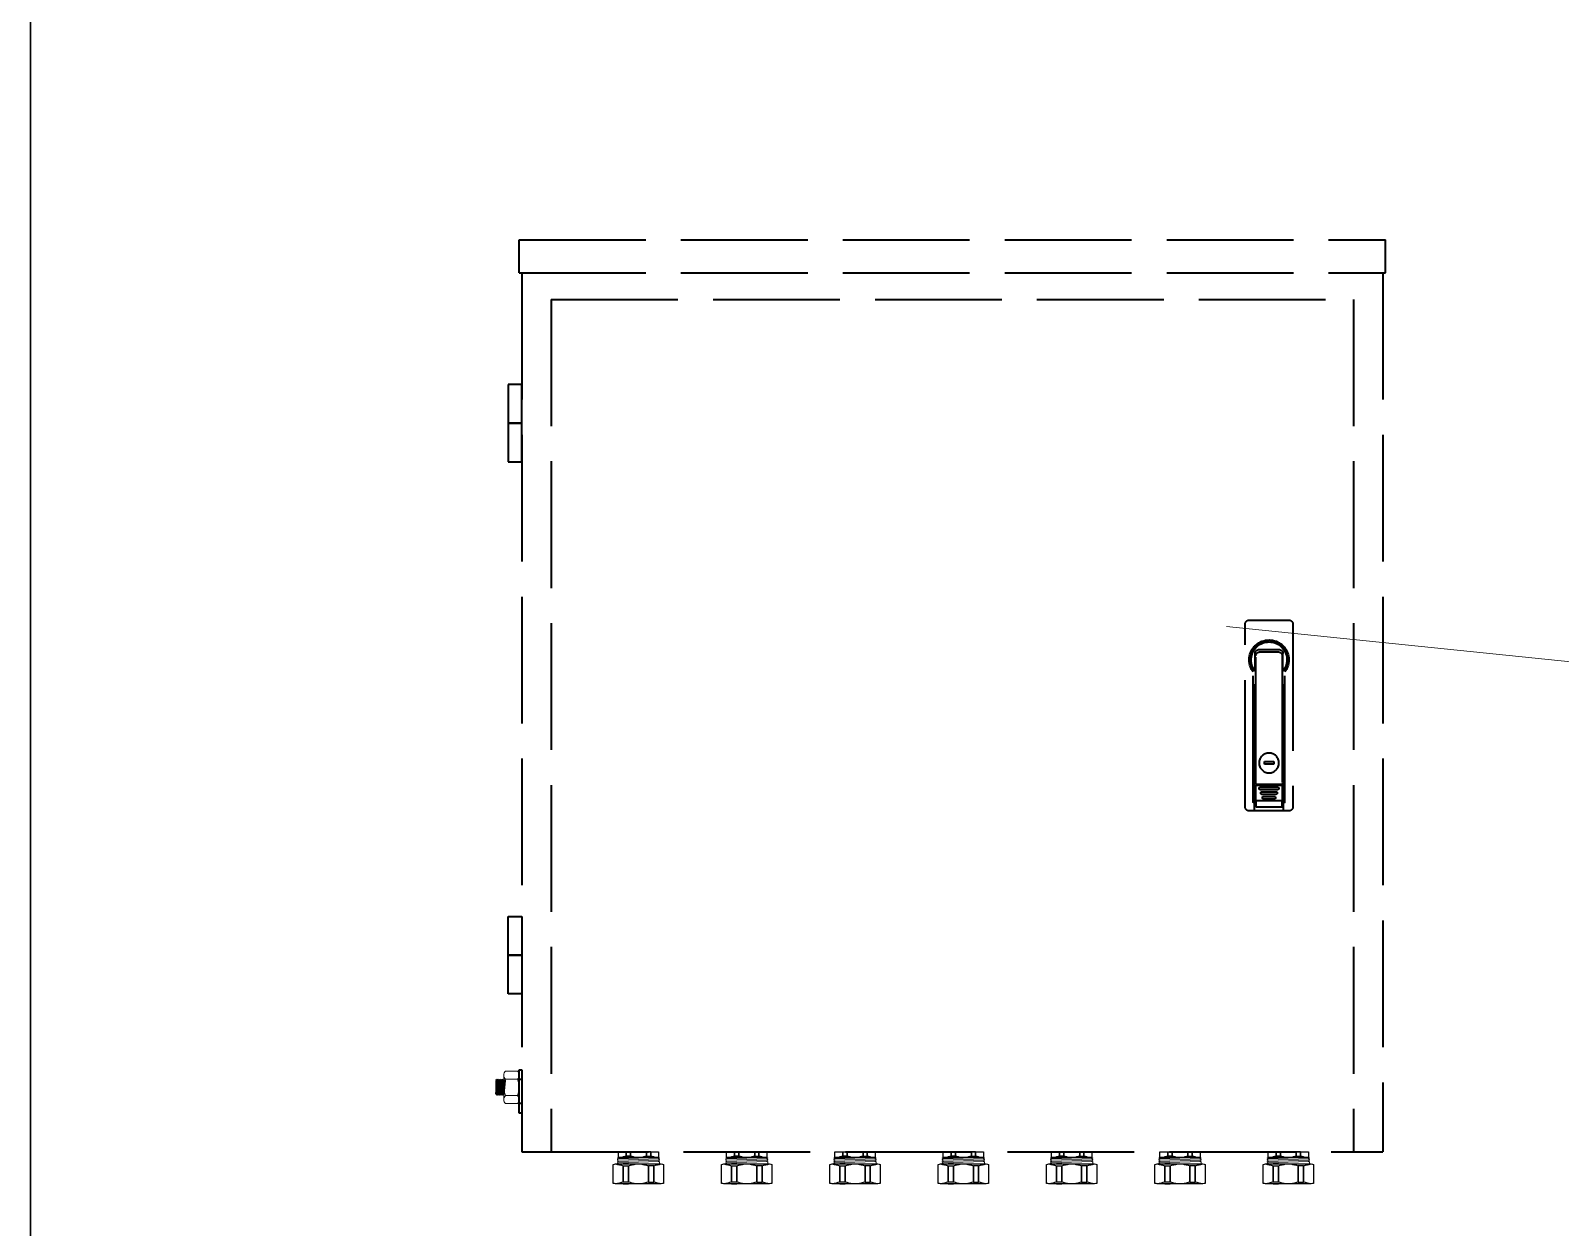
# Model space of a CAD drawing. Header units: millimetres. Extents: x 45841 to 102963, y -329287 to -163666.
# Drawn here: x 73174 to 73880, y -166508 to -165955 of the extents above; entities that cross this region are included whole.
import ezdxf

# ---------------------------------------------------------------- set-up
doc = ezdxf.new("R2010")
doc.units = ezdxf.units.MM
doc.header["$LTSCALE"] = 13
for name, pattern in [('2 虚线', [5.75, 4.5, -1.25]), ('CENTER', [50.8, 31.75, -6.35, 6.35, -6.35]), ('DASHED', [0.75, 0.5, -0.25])]:
    doc.linetypes.add(name, pattern=pattern)
doc.layers.get('0').update_dxf_attribs({"color": 1, "linetype": 'CENTER'})
doc.layers.add('4虚线层', color=6, linetype='DASHED')
doc.layers.add('标注、文本', color=3, linetype='Continuous', lineweight=25)
doc.layers.add('铁心', color=3, linetype='Continuous', lineweight=0)

# ---------------------------------------------------------------- blocks, each defined once
blk = doc.blocks.new('365250')
at = {"color": 4, "linetype": 'ByBlock', "lineweight": 40}
for p, q in [((84832.49, -165680.48), (84432.49, -165680.48)), ((84432.49, -165695.77), (84432.49, -165680.48)), ((84832.49, -165695.77), (84832.49, -165680.48)), ((84832.49, -165695.77), (84432.49, -165695.77)), ((84433.71, -165695.77), (84433.71, -166101.51)), ((84831.27, -165695.77), (84831.27, -166101.51)), ((84817.64, -165708), (84447.34, -165708)), ((84447.34, -165708), (84447.34, -166101.51)), ((84817.64, -165708), (84817.64, -166101.51)), ((84831.27, -165747.29), (84837.48, -165747.29)), ((84831.27, -165765.14), (84831.27, -165747.29)), ((84837.48, -165747.29), (84837.48, -165765.14)), ((84831.27, -165765.14), (84837.48, -165765.14)), ((84831.27, -165782.98), (84831.27, -165765.14)), ((84837.48, -165765.14), (84831.27, -165765.14)), ((84837.48, -165765.14), (84837.48, -165782.98)), ((84837.48, -165782.98), (84831.27, -165782.98)), ((84475.25, -165857.91), (84475.25, -165942.31)), ((84495.43, -165856.07), (84477.08, -165856.07)), ((84497.26, -165942.31), (84497.26, -165857.91)), ((84479.83, -165879.61), (84479.83, -165871.5)), ((84480.14, -165872.59), (84480.14, -165931.61)), ((84490.84, -165869.67), (84481.67, -165869.67)), ((84490.54, -165870.75), (84481.97, -165870.75)), ((84492.37, -165931.61), (84492.37, -165872.59)), ((84492.68, -165879.61), (84492.68, -165871.5)), ((84478.92, -165940.3), (84478.92, -165879.93)), ((84479.53, -165944.15), (84479.53, -165879.72)), ((84492.98, -165944.15), (84492.98, -165879.72)), ((84493.59, -165940.3), (84493.59, -165879.93)), ((84488.4, -165921.42), (84484.11, -165921.42)), ((84484.11, -165921.42), (84484.11, -165922.64)), ((84484.11, -165922.64), (84488.4, -165922.64)), ((84488.4, -165922.64), (84488.4, -165921.42)), ((84480.44, -165931.91), (84492.07, -165931.91)), ((84492.07, -165932.22), (84480.44, -165932.22)), ((84480.14, -165932.53), (84480.14, -165939.56)), ((84481.71, -165933.79), (84481.71, -165933.79)), ((84490.27, -165933.18), (84482.32, -165933.18)), ((84482.32, -165934.4), (84490.27, -165934.4)), ((84482.47, -165935.93), (84482.47, -165935.93)), ((84489.51, -165935.32), (84483.08, -165935.32)), ((84483.08, -165936.54), (84489.51, -165936.54)), ((84483.24, -165938.09), (84483.24, -165938.09)), ((84488.74, -165937.48), (84483.85, -165937.48)), ((84483.85, -165938.7), (84488.74, -165938.7)), ((84489.35, -165938.09), (84489.35, -165938.09)), ((84490.12, -165935.93), (84490.12, -165935.93)), ((84490.88, -165933.79), (84490.88, -165933.79)), ((84492.37, -165939.56), (84492.37, -165932.53)), ((84477.08, -165944.15), (84495.43, -165944.15)), ((84480.14, -165939.56), (84492.37, -165939.56)), ((84480.14, -165939.56), (84492.37, -165939.56)), ((84480.14, -165942.25), (84480.14, -165939.56)), ((84492.37, -165942.25), (84480.14, -165942.25)), ((84492.37, -165939.56), (84492.37, -165942.25)), ((84837.48, -165992.91), (84831.27, -165992.91)), ((84831.27, -165992.91), (84831.27, -166010.76)), ((84837.48, -166010.76), (84837.48, -165992.91)), ((84831.27, -166010.76), (84837.48, -166010.76)), ((84837.48, -166010.76), (84831.27, -166010.76)), ((84831.27, -166010.76), (84831.27, -166028.61)), ((84837.48, -166028.61), (84837.48, -166010.76)), ((84831.27, -166028.61), (84837.48, -166028.61)), ((84832.46, -166063.74), (84831.27, -166063.74)), ((84831.27, -166063.74), (84831.27, -166083.65)), ((84832.46, -166083.65), (84832.46, -166063.74)), ((84832.46, -166068.06), (84831.27, -166068.06)), ((84831.27, -166068.06), (84831.27, -166079.33)), ((84832.46, -166079.33), (84832.46, -166068.06)), ((84839.19, -166068.15), (84838.9, -166068.66)), ((84839.49, -166074.98), (84838.9, -166068.66)), ((84839.19, -166068.15), (84839.49, -166068.66)), ((84839.78, -166068.15), (84839.49, -166068.66)), ((84840.07, -166074.98), (84839.49, -166068.66)), ((84839.78, -166068.15), (84840.07, -166068.66)), ((84840.37, -166068.15), (84840.07, -166068.66)), ((84840.66, -166074.98), (84840.07, -166068.66)), ((84840.37, -166068.15), (84840.66, -166068.66)), ((84840.95, -166068.15), (84840.66, -166068.66)), ((84841.25, -166074.98), (84840.66, -166068.66)), ((84840.95, -166068.15), (84841.25, -166068.66)), ((84841.54, -166068.15), (84841.25, -166068.66)), ((84841.83, -166074.98), (84841.25, -166068.66)), ((84841.54, -166068.15), (84841.83, -166068.66)), ((84842.13, -166068.15), (84841.83, -166068.66)), ((84842.42, -166074.98), (84841.83, -166068.66)), ((84842.13, -166068.15), (84842.42, -166068.66)), ((84842.72, -166068.15), (84842.42, -166068.66)), ((84843.01, -166074.98), (84842.42, -166068.66)), ((84842.72, -166068.15), (84843.01, -166068.66)), ((84843.01, -166068.66), (84843.01, -166074.98)), ((84831.27, -166079.33), (84832.46, -166079.33)), ((84831.27, -166083.65), (84832.46, -166083.65)), ((84831.27, -166101.51), (84433.71, -166101.51))]:
    blk.add_line(p, q, dxfattribs=at)
at = {"color": 0, "lineweight": 13}
for p, q in [((84832.46, -166077.45), (84832.46, -166066.18)), ((84833.24, -166064.3), (84838.72, -166064.3)), ((84839.51, -166066.18), (84839.51, -166077.45)), ((84833.24, -166068.06), (84838.72, -166068.06)), ((84833.24, -166075.58), (84838.72, -166075.58)), ((84838.72, -166079.33), (84833.24, -166079.33))]:
    blk.add_line(p, q, dxfattribs=at)
at = {"lineweight": 15}
for p, q in [((84839.78, -166075.49), (84839.49, -166074.98)), ((84839.78, -166075.49), (84840.07, -166074.98)), ((84840.37, -166075.49), (84840.07, -166074.98)), ((84840.37, -166075.49), (84840.66, -166074.98)), ((84840.95, -166075.49), (84840.66, -166074.98)), ((84840.95, -166075.49), (84841.25, -166074.98)), ((84841.54, -166075.49), (84841.25, -166074.98)), ((84841.54, -166075.49), (84841.83, -166074.98)), ((84842.13, -166075.49), (84841.83, -166074.98)), ((84842.13, -166075.49), (84842.42, -166074.98)), ((84842.72, -166075.49), (84842.42, -166074.98)), ((84842.72, -166075.49), (84843.01, -166074.98))]:
    blk.add_line(p, q, dxfattribs=at)
at = {"color": 1}
for p, q in [((84486.65, -166101.51), (84468.05, -166101.51)), ((84536.65, -166101.51), (84518.05, -166101.51)), ((84586.65, -166101.51), (84568.05, -166101.51)), ((84636.65, -166101.51), (84618.05, -166101.51)), ((84686.65, -166101.51), (84668.05, -166101.51)), ((84736.65, -166101.51), (84718.05, -166101.51)), ((84786.65, -166101.51), (84768.05, -166101.51)), ((84486.63, -166104.26), (84468.07, -166104.26)), ((84536.63, -166104.26), (84518.07, -166104.26)), ((84586.63, -166104.26), (84568.07, -166104.26)), ((84636.63, -166104.26), (84618.07, -166104.26)), ((84686.63, -166104.26), (84668.07, -166104.26)), ((84736.63, -166104.26), (84718.07, -166104.26)), ((84786.63, -166104.26), (84768.07, -166104.26))]:
    blk.add_line(p, q, dxfattribs=at)
at = {"color": 1, "lineweight": 15}
for p, q in [((84467.57, -166104.55), (84468.07, -166104.26)), ((84467.57, -166104.55), (84468.07, -166104.84)), ((84467.57, -166105.14), (84468.07, -166104.84)), ((84467.57, -166105.14), (84468.07, -166105.43)), ((84467.57, -166105.72), (84468.07, -166105.43)), ((84467.57, -166105.72), (84468.07, -166106.02)), ((84467.57, -166106.31), (84468.07, -166106.02)), ((84467.57, -166106.31), (84467.57, -166107.19)), ((84487.14, -166107.19), (84467.57, -166107.19)), ((84468.07, -166104.26), (84486.63, -166104.84)), ((84468.07, -166104.84), (84486.63, -166105.43)), ((84468.07, -166105.43), (84486.63, -166106.02)), ((84468.07, -166106.02), (84486.63, -166106.6)), ((84487.14, -166104.55), (84486.63, -166104.26)), ((84487.14, -166104.55), (84486.63, -166104.84)), ((84487.14, -166105.14), (84486.63, -166104.84)), ((84487.14, -166105.14), (84486.63, -166105.43)), ((84487.14, -166105.72), (84486.63, -166105.43)), ((84487.14, -166105.72), (84486.63, -166106.02)), ((84487.14, -166106.31), (84486.63, -166106.02)), ((84487.14, -166106.31), (84486.63, -166106.6)), ((84487.14, -166106.9), (84486.63, -166106.6)), ((84487.14, -166106.9), (84487.14, -166107.19)), ((84517.57, -166104.55), (84518.07, -166104.26)), ((84517.57, -166104.55), (84518.07, -166104.84)), ((84517.57, -166105.14), (84518.07, -166104.84)), ((84517.57, -166105.14), (84518.07, -166105.43)), ((84517.57, -166105.72), (84518.07, -166105.43)), ((84517.57, -166105.72), (84518.07, -166106.02)), ((84517.57, -166106.31), (84518.07, -166106.02)), ((84517.57, -166106.31), (84517.57, -166107.19)), ((84537.14, -166107.19), (84517.57, -166107.19)), ((84518.07, -166104.26), (84536.63, -166104.84)), ((84518.07, -166104.84), (84536.63, -166105.43)), ((84518.07, -166105.43), (84536.63, -166106.02)), ((84518.07, -166106.02), (84536.63, -166106.6)), ((84537.14, -166104.55), (84536.63, -166104.26)), ((84537.14, -166104.55), (84536.63, -166104.84)), ((84537.14, -166105.14), (84536.63, -166104.84)), ((84537.14, -166105.14), (84536.63, -166105.43)), ((84537.14, -166105.72), (84536.63, -166105.43)), ((84537.14, -166105.72), (84536.63, -166106.02)), ((84537.14, -166106.31), (84536.63, -166106.02)), ((84537.14, -166106.31), (84536.63, -166106.6)), ((84537.14, -166106.9), (84536.63, -166106.6)), ((84537.14, -166106.9), (84537.14, -166107.19)), ((84567.57, -166104.55), (84568.07, -166104.26)), ((84567.57, -166104.55), (84568.07, -166104.84)), ((84567.57, -166105.14), (84568.07, -166104.84)), ((84567.57, -166105.14), (84568.07, -166105.43)), ((84567.57, -166105.72), (84568.07, -166105.43)), ((84567.57, -166105.72), (84568.07, -166106.02)), ((84567.57, -166106.31), (84568.07, -166106.02)), ((84567.57, -166106.31), (84567.57, -166107.19)), ((84587.14, -166107.19), (84567.57, -166107.19)), ((84568.07, -166104.26), (84586.63, -166104.84)), ((84568.07, -166104.84), (84586.63, -166105.43)), ((84568.07, -166105.43), (84586.63, -166106.02)), ((84568.07, -166106.02), (84586.63, -166106.6)), ((84587.14, -166104.55), (84586.63, -166104.26)), ((84587.14, -166104.55), (84586.63, -166104.84)), ((84587.14, -166105.14), (84586.63, -166104.84)), ((84587.14, -166105.14), (84586.63, -166105.43)), ((84587.14, -166105.72), (84586.63, -166105.43)), ((84587.14, -166105.72), (84586.63, -166106.02)), ((84587.14, -166106.31), (84586.63, -166106.02)), ((84587.14, -166106.31), (84586.63, -166106.6)), ((84587.14, -166106.9), (84586.63, -166106.6)), ((84587.14, -166106.9), (84587.14, -166107.19)), ((84617.57, -166104.55), (84618.07, -166104.26)), ((84617.57, -166104.55), (84618.07, -166104.84)), ((84617.57, -166105.14), (84618.07, -166104.84)), ((84617.57, -166105.14), (84618.07, -166105.43)), ((84617.57, -166105.72), (84618.07, -166105.43)), ((84617.57, -166105.72), (84618.07, -166106.02)), ((84617.57, -166106.31), (84618.07, -166106.02)), ((84617.57, -166106.31), (84617.57, -166107.19)), ((84637.14, -166107.19), (84617.57, -166107.19)), ((84618.07, -166104.26), (84636.63, -166104.84)), ((84618.07, -166104.84), (84636.63, -166105.43)), ((84618.07, -166105.43), (84636.63, -166106.02)), ((84618.07, -166106.02), (84636.63, -166106.6)), ((84637.14, -166104.55), (84636.63, -166104.26)), ((84637.14, -166104.55), (84636.63, -166104.84)), ((84637.14, -166105.14), (84636.63, -166104.84)), ((84637.14, -166105.14), (84636.63, -166105.43)), ((84637.14, -166105.72), (84636.63, -166105.43)), ((84637.14, -166105.72), (84636.63, -166106.02)), ((84637.14, -166106.31), (84636.63, -166106.02)), ((84637.14, -166106.31), (84636.63, -166106.6)), ((84637.14, -166106.9), (84636.63, -166106.6)), ((84637.14, -166106.9), (84637.14, -166107.19)), ((84667.57, -166104.55), (84668.07, -166104.26)), ((84667.57, -166104.55), (84668.07, -166104.84)), ((84667.57, -166105.14), (84668.07, -166104.84)), ((84667.57, -166105.14), (84668.07, -166105.43)), ((84667.57, -166105.72), (84668.07, -166105.43)), ((84667.57, -166105.72), (84668.07, -166106.02)), ((84667.57, -166106.31), (84668.07, -166106.02)), ((84667.57, -166106.31), (84667.57, -166107.19)), ((84687.14, -166107.19), (84667.57, -166107.19)), ((84668.07, -166104.26), (84686.63, -166104.84)), ((84668.07, -166104.84), (84686.63, -166105.43)), ((84668.07, -166105.43), (84686.63, -166106.02)), ((84668.07, -166106.02), (84686.63, -166106.6)), ((84687.14, -166104.55), (84686.63, -166104.26)), ((84687.14, -166104.55), (84686.63, -166104.84)), ((84687.14, -166105.14), (84686.63, -166104.84)), ((84687.14, -166105.14), (84686.63, -166105.43)), ((84687.14, -166105.72), (84686.63, -166105.43)), ((84687.14, -166105.72), (84686.63, -166106.02)), ((84687.14, -166106.31), (84686.63, -166106.02)), ((84687.14, -166106.31), (84686.63, -166106.6)), ((84687.14, -166106.9), (84686.63, -166106.6)), ((84687.14, -166106.9), (84687.14, -166107.19)), ((84717.57, -166104.55), (84718.07, -166104.26)), ((84717.57, -166104.55), (84718.07, -166104.84)), ((84717.57, -166105.14), (84718.07, -166104.84)), ((84717.57, -166105.14), (84718.07, -166105.43)), ((84717.57, -166105.72), (84718.07, -166105.43)), ((84717.57, -166105.72), (84718.07, -166106.02)), ((84717.57, -166106.31), (84718.07, -166106.02)), ((84717.57, -166106.31), (84717.57, -166107.19)), ((84737.14, -166107.19), (84717.57, -166107.19)), ((84718.07, -166104.26), (84736.63, -166104.84)), ((84718.07, -166104.84), (84736.63, -166105.43)), ((84718.07, -166105.43), (84736.63, -166106.02)), ((84718.07, -166106.02), (84736.63, -166106.6)), ((84737.14, -166104.55), (84736.63, -166104.26)), ((84737.14, -166104.55), (84736.63, -166104.84)), ((84737.14, -166105.14), (84736.63, -166104.84)), ((84737.14, -166105.14), (84736.63, -166105.43)), ((84737.14, -166105.72), (84736.63, -166105.43)), ((84737.14, -166105.72), (84736.63, -166106.02)), ((84737.14, -166106.31), (84736.63, -166106.02)), ((84737.14, -166106.31), (84736.63, -166106.6)), ((84737.14, -166106.9), (84736.63, -166106.6)), ((84737.14, -166106.9), (84737.14, -166107.19)), ((84767.57, -166104.55), (84768.07, -166104.26)), ((84767.57, -166104.55), (84768.07, -166104.84)), ((84767.57, -166105.14), (84768.07, -166104.84)), ((84767.57, -166105.14), (84768.07, -166105.43)), ((84767.57, -166105.72), (84768.07, -166105.43)), ((84767.57, -166105.72), (84768.07, -166106.02)), ((84767.57, -166106.31), (84768.07, -166106.02)), ((84767.57, -166106.31), (84767.57, -166107.19)), ((84787.14, -166107.19), (84767.57, -166107.19)), ((84768.07, -166104.26), (84786.63, -166104.84)), ((84768.07, -166104.84), (84786.63, -166105.43)), ((84768.07, -166105.43), (84786.63, -166106.02)), ((84768.07, -166106.02), (84786.63, -166106.6)), ((84787.14, -166104.55), (84786.63, -166104.26)), ((84787.14, -166104.55), (84786.63, -166104.84)), ((84787.14, -166105.14), (84786.63, -166104.84)), ((84787.14, -166105.14), (84786.63, -166105.43)), ((84787.14, -166105.72), (84786.63, -166105.43)), ((84787.14, -166105.72), (84786.63, -166106.02)), ((84787.14, -166106.31), (84786.63, -166106.02)), ((84787.14, -166106.31), (84786.63, -166106.6)), ((84787.14, -166106.9), (84786.63, -166106.6)), ((84787.14, -166106.9), (84787.14, -166107.19))]:
    blk.add_line(p, q, dxfattribs=at)
at = {"color": 1}
for points in [[(84468.05, -166101.51), (84468.05, -166104.08)], [(84471.72, -166101.51), (84471.72, -166103.58)], [(84471.72, -166101.51), (84471.72, -166103.58)], [(84473.68, -166101.51), (84473.68, -166103.58)], [(84473.68, -166103.58), (84473.68, -166101.51)], [(84481.02, -166103.58), (84481.02, -166101.51)], [(84481.02, -166101.51), (84481.02, -166103.58)], [(84481.02, -166103.58), (84481.02, -166101.51)], [(84482.98, -166101.51), (84482.98, -166103.58)], [(84482.98, -166101.51), (84482.98, -166103.58)], [(84486.65, -166104.08), (84486.65, -166101.51)], [(84518.05, -166101.51), (84518.05, -166104.08)], [(84521.72, -166101.51), (84521.72, -166103.58)], [(84521.72, -166101.51), (84521.72, -166103.58)], [(84523.68, -166101.51), (84523.68, -166103.58)], [(84523.68, -166103.58), (84523.68, -166101.51)], [(84531.02, -166103.58), (84531.02, -166101.51)], [(84531.02, -166101.51), (84531.02, -166103.58)], [(84531.02, -166103.58), (84531.02, -166101.51)], [(84532.98, -166101.51), (84532.98, -166103.58)], [(84532.98, -166101.51), (84532.98, -166103.58)], [(84536.65, -166104.08), (84536.65, -166101.51)], [(84568.05, -166101.51), (84568.05, -166104.08)], [(84571.72, -166101.51), (84571.72, -166103.58)], [(84571.72, -166101.51), (84571.72, -166103.58)], [(84573.68, -166101.51), (84573.68, -166103.58)], [(84573.68, -166103.58), (84573.68, -166101.51)], [(84581.02, -166103.58), (84581.02, -166101.51)], [(84581.02, -166101.51), (84581.02, -166103.58)], [(84581.02, -166103.58), (84581.02, -166101.51)], [(84582.98, -166101.51), (84582.98, -166103.58)], [(84582.98, -166101.51), (84582.98, -166103.58)], [(84586.65, -166104.08), (84586.65, -166101.51)], [(84618.05, -166101.51), (84618.05, -166104.08)], [(84621.72, -166101.51), (84621.72, -166103.58)], [(84621.72, -166101.51), (84621.72, -166103.58)], [(84623.68, -166101.51), (84623.68, -166103.58)], [(84623.68, -166103.58), (84623.68, -166101.51)], [(84631.02, -166103.58), (84631.02, -166101.51)], [(84631.02, -166101.51), (84631.02, -166103.58)], [(84631.02, -166103.58), (84631.02, -166101.51)], [(84632.98, -166101.51), (84632.98, -166103.58)], [(84632.98, -166101.51), (84632.98, -166103.58)], [(84636.65, -166104.08), (84636.65, -166101.51)], [(84668.05, -166101.51), (84668.05, -166104.08)], [(84671.72, -166101.51), (84671.72, -166103.58)], [(84671.72, -166101.51), (84671.72, -166103.58)], [(84673.68, -166101.51), (84673.68, -166103.58)], [(84673.68, -166103.58), (84673.68, -166101.51)], [(84681.02, -166103.58), (84681.02, -166101.51)], [(84681.02, -166101.51), (84681.02, -166103.58)], [(84681.02, -166103.58), (84681.02, -166101.51)], [(84682.98, -166101.51), (84682.98, -166103.58)], [(84682.98, -166101.51), (84682.98, -166103.58)], [(84686.65, -166104.08), (84686.65, -166101.51)], [(84718.05, -166101.51), (84718.05, -166104.08)], [(84721.72, -166101.51), (84721.72, -166103.58)], [(84721.72, -166101.51), (84721.72, -166103.58)], [(84723.68, -166101.51), (84723.68, -166103.58)], [(84723.68, -166103.58), (84723.68, -166101.51)], [(84731.02, -166103.58), (84731.02, -166101.51)], [(84731.02, -166101.51), (84731.02, -166103.58)], [(84731.02, -166103.58), (84731.02, -166101.51)], [(84732.98, -166101.51), (84732.98, -166103.58)], [(84732.98, -166101.51), (84732.98, -166103.58)], [(84736.65, -166104.08), (84736.65, -166101.51)], [(84768.05, -166101.51), (84768.05, -166104.08)], [(84771.72, -166101.51), (84771.72, -166103.58)], [(84771.72, -166101.51), (84771.72, -166103.58)], [(84773.68, -166101.51), (84773.68, -166103.58)], [(84773.68, -166103.58), (84773.68, -166101.51)], [(84781.02, -166103.58), (84781.02, -166101.51)], [(84781.02, -166101.51), (84781.02, -166103.58)], [(84781.02, -166103.58), (84781.02, -166101.51)], [(84782.98, -166101.51), (84782.98, -166103.58)], [(84782.98, -166101.51), (84782.98, -166103.58)], [(84786.65, -166104.08), (84786.65, -166101.51)], [(84465.73, -166107.41), (84465.73, -166116.15)], [(84487.89, -166107.19), (84466.81, -166107.19)], [(84468.92, -166104.26), (84485.78, -166104.26)], [(84472.76, -166107.19), (84470.32, -166107.19)], [(84470.32, -166108.04), (84470.32, -166115.52)], [(84470.32, -166108.04), (84470.32, -166115.52)], [(84471.72, -166104.26), (84473.68, -166104.26)], [(84481.94, -166107.19), (84472.76, -166107.19)], [(84472.76, -166108.04), (84472.76, -166115.52)], [(84472.76, -166115.52), (84472.76, -166108.04)], [(84473.68, -166104.26), (84481.02, -166104.26)], [(84482.98, -166104.26), (84481.02, -166104.26)], [(84481.94, -166107.19), (84484.38, -166107.19)], [(84481.94, -166115.52), (84481.94, -166108.04)], [(84481.94, -166108.04), (84481.94, -166115.52)], [(84481.94, -166115.52), (84481.94, -166108.04)], [(84484.38, -166108.04), (84484.38, -166115.52)], [(84484.38, -166108.04), (84484.38, -166115.52)], [(84488.97, -166116.15), (84488.97, -166107.41)], [(84515.73, -166107.41), (84515.73, -166116.15)], [(84537.89, -166107.19), (84516.81, -166107.19)], [(84518.92, -166104.26), (84535.78, -166104.26)], [(84522.76, -166107.19), (84520.32, -166107.19)], [(84520.32, -166108.04), (84520.32, -166115.52)], [(84520.32, -166108.04), (84520.32, -166115.52)], [(84521.72, -166104.26), (84523.68, -166104.26)], [(84531.94, -166107.19), (84522.76, -166107.19)], [(84522.76, -166108.04), (84522.76, -166115.52)], [(84522.76, -166115.52), (84522.76, -166108.04)], [(84523.68, -166104.26), (84531.02, -166104.26)], [(84532.98, -166104.26), (84531.02, -166104.26)], [(84531.94, -166107.19), (84534.38, -166107.19)], [(84531.94, -166115.52), (84531.94, -166108.04)], [(84531.94, -166108.04), (84531.94, -166115.52)], [(84531.94, -166115.52), (84531.94, -166108.04)], [(84534.38, -166108.04), (84534.38, -166115.52)], [(84534.38, -166108.04), (84534.38, -166115.52)], [(84538.97, -166116.15), (84538.97, -166107.41)], [(84565.73, -166107.41), (84565.73, -166116.15)], [(84587.89, -166107.19), (84566.81, -166107.19)], [(84568.92, -166104.26), (84585.78, -166104.26)], [(84572.76, -166107.19), (84570.32, -166107.19)], [(84570.32, -166108.04), (84570.32, -166115.52)], [(84570.32, -166108.04), (84570.32, -166115.52)], [(84571.72, -166104.26), (84573.68, -166104.26)], [(84581.94, -166107.19), (84572.76, -166107.19)], [(84572.76, -166108.04), (84572.76, -166115.52)], [(84572.76, -166115.52), (84572.76, -166108.04)], [(84573.68, -166104.26), (84581.02, -166104.26)], [(84582.98, -166104.26), (84581.02, -166104.26)], [(84581.94, -166107.19), (84584.38, -166107.19)], [(84581.94, -166115.52), (84581.94, -166108.04)], [(84581.94, -166108.04), (84581.94, -166115.52)], [(84581.94, -166115.52), (84581.94, -166108.04)], [(84584.38, -166108.04), (84584.38, -166115.52)], [(84584.38, -166108.04), (84584.38, -166115.52)], [(84588.97, -166116.15), (84588.97, -166107.41)], [(84615.73, -166107.41), (84615.73, -166116.15)], [(84637.89, -166107.19), (84616.81, -166107.19)], [(84618.92, -166104.26), (84635.78, -166104.26)], [(84622.76, -166107.19), (84620.32, -166107.19)], [(84620.32, -166108.04), (84620.32, -166115.52)], [(84620.32, -166108.04), (84620.32, -166115.52)], [(84621.72, -166104.26), (84623.68, -166104.26)], [(84631.94, -166107.19), (84622.76, -166107.19)], [(84622.76, -166108.04), (84622.76, -166115.52)], [(84622.76, -166115.52), (84622.76, -166108.04)], [(84623.68, -166104.26), (84631.02, -166104.26)], [(84632.98, -166104.26), (84631.02, -166104.26)], [(84631.94, -166107.19), (84634.38, -166107.19)], [(84631.94, -166115.52), (84631.94, -166108.04)], [(84631.94, -166108.04), (84631.94, -166115.52)], [(84631.94, -166115.52), (84631.94, -166108.04)], [(84634.38, -166108.04), (84634.38, -166115.52)], [(84634.38, -166108.04), (84634.38, -166115.52)], [(84638.97, -166116.15), (84638.97, -166107.41)], [(84665.73, -166107.41), (84665.73, -166116.15)], [(84687.89, -166107.19), (84666.81, -166107.19)], [(84668.92, -166104.26), (84685.78, -166104.26)], [(84672.76, -166107.19), (84670.32, -166107.19)], [(84670.32, -166108.04), (84670.32, -166115.52)], [(84670.32, -166108.04), (84670.32, -166115.52)], [(84671.72, -166104.26), (84673.68, -166104.26)], [(84681.94, -166107.19), (84672.76, -166107.19)], [(84672.76, -166108.04), (84672.76, -166115.52)], [(84672.76, -166115.52), (84672.76, -166108.04)], [(84673.68, -166104.26), (84681.02, -166104.26)], [(84682.98, -166104.26), (84681.02, -166104.26)], [(84681.94, -166107.19), (84684.38, -166107.19)], [(84681.94, -166115.52), (84681.94, -166108.04)], [(84681.94, -166108.04), (84681.94, -166115.52)], [(84681.94, -166115.52), (84681.94, -166108.04)], [(84684.38, -166108.04), (84684.38, -166115.52)], [(84684.38, -166108.04), (84684.38, -166115.52)], [(84688.97, -166116.15), (84688.97, -166107.41)], [(84715.73, -166107.41), (84715.73, -166116.15)], [(84737.89, -166107.19), (84716.81, -166107.19)], [(84718.92, -166104.26), (84735.78, -166104.26)], [(84722.76, -166107.19), (84720.32, -166107.19)], [(84720.32, -166108.04), (84720.32, -166115.52)], [(84720.32, -166108.04), (84720.32, -166115.52)], [(84721.72, -166104.26), (84723.68, -166104.26)], [(84731.94, -166107.19), (84722.76, -166107.19)], [(84722.76, -166108.04), (84722.76, -166115.52)], [(84722.76, -166115.52), (84722.76, -166108.04)], [(84723.68, -166104.26), (84731.02, -166104.26)], [(84732.98, -166104.26), (84731.02, -166104.26)], [(84731.94, -166107.19), (84734.38, -166107.19)], [(84731.94, -166115.52), (84731.94, -166108.04)], [(84731.94, -166108.04), (84731.94, -166115.52)], [(84731.94, -166115.52), (84731.94, -166108.04)], [(84734.38, -166108.04), (84734.38, -166115.52)], [(84734.38, -166108.04), (84734.38, -166115.52)], [(84738.97, -166116.15), (84738.97, -166107.41)], [(84765.73, -166107.41), (84765.73, -166116.15)], [(84787.89, -166107.19), (84766.81, -166107.19)], [(84768.92, -166104.26), (84785.78, -166104.26)], [(84772.76, -166107.19), (84770.32, -166107.19)], [(84770.32, -166108.04), (84770.32, -166115.52)], [(84770.32, -166108.04), (84770.32, -166115.52)], [(84771.72, -166104.26), (84773.68, -166104.26)], [(84781.94, -166107.19), (84772.76, -166107.19)], [(84772.76, -166108.04), (84772.76, -166115.52)], [(84772.76, -166115.52), (84772.76, -166108.04)], [(84773.68, -166104.26), (84781.02, -166104.26)], [(84782.98, -166104.26), (84781.02, -166104.26)], [(84781.94, -166107.19), (84784.38, -166107.19)], [(84781.94, -166115.52), (84781.94, -166108.04)], [(84781.94, -166108.04), (84781.94, -166115.52)], [(84781.94, -166115.52), (84781.94, -166108.04)], [(84784.38, -166108.04), (84784.38, -166115.52)], [(84784.38, -166108.04), (84784.38, -166115.52)], [(84788.97, -166116.15), (84788.97, -166107.41)], [(84466.81, -166116.37), (84487.89, -166116.37)], [(84470.32, -166116.37), (84472.76, -166116.37)], [(84472.76, -166116.37), (84481.94, -166116.37)], [(84484.38, -166116.37), (84481.94, -166116.37)], [(84516.81, -166116.37), (84537.89, -166116.37)], [(84520.32, -166116.37), (84522.76, -166116.37)], [(84522.76, -166116.37), (84531.94, -166116.37)], [(84534.38, -166116.37), (84531.94, -166116.37)], [(84566.81, -166116.37), (84587.89, -166116.37)], [(84570.32, -166116.37), (84572.76, -166116.37)], [(84572.76, -166116.37), (84581.94, -166116.37)], [(84584.38, -166116.37), (84581.94, -166116.37)], [(84616.81, -166116.37), (84637.89, -166116.37)], [(84620.32, -166116.37), (84622.76, -166116.37)], [(84622.76, -166116.37), (84631.94, -166116.37)], [(84634.38, -166116.37), (84631.94, -166116.37)], [(84666.81, -166116.37), (84687.89, -166116.37)], [(84670.32, -166116.37), (84672.76, -166116.37)], [(84672.76, -166116.37), (84681.94, -166116.37)], [(84684.38, -166116.37), (84681.94, -166116.37)], [(84716.81, -166116.37), (84737.89, -166116.37)], [(84720.32, -166116.37), (84722.76, -166116.37)], [(84722.76, -166116.37), (84731.94, -166116.37)], [(84734.38, -166116.37), (84731.94, -166116.37)], [(84766.81, -166116.37), (84787.89, -166116.37)], [(84770.32, -166116.37), (84772.76, -166116.37)], [(84772.76, -166116.37), (84781.94, -166116.37)], [(84784.38, -166116.37), (84781.94, -166116.37)]]:
    blk.add_lwpolyline(points, dxfattribs=at)
for points in [[(84473.68, -166103.58), (84471.72, -166103.58), (84471.72, -166101.51), (84473.68, -166101.51)], [(84481.02, -166103.58), (84482.98, -166103.58), (84482.98, -166101.51), (84481.02, -166101.51)], [(84523.68, -166103.58), (84521.72, -166103.58), (84521.72, -166101.51), (84523.68, -166101.51)], [(84531.02, -166103.58), (84532.98, -166103.58), (84532.98, -166101.51), (84531.02, -166101.51)], [(84573.68, -166103.58), (84571.72, -166103.58), (84571.72, -166101.51), (84573.68, -166101.51)], [(84581.02, -166103.58), (84582.98, -166103.58), (84582.98, -166101.51), (84581.02, -166101.51)], [(84623.68, -166103.58), (84621.72, -166103.58), (84621.72, -166101.51), (84623.68, -166101.51)], [(84631.02, -166103.58), (84632.98, -166103.58), (84632.98, -166101.51), (84631.02, -166101.51)], [(84673.68, -166103.58), (84671.72, -166103.58), (84671.72, -166101.51), (84673.68, -166101.51)], [(84681.02, -166103.58), (84682.98, -166103.58), (84682.98, -166101.51), (84681.02, -166101.51)], [(84723.68, -166103.58), (84721.72, -166103.58), (84721.72, -166101.51), (84723.68, -166101.51)], [(84731.02, -166103.58), (84732.98, -166103.58), (84732.98, -166101.51), (84731.02, -166101.51)], [(84773.68, -166103.58), (84771.72, -166103.58), (84771.72, -166101.51), (84773.68, -166101.51)], [(84781.02, -166103.58), (84782.98, -166103.58), (84782.98, -166101.51), (84781.02, -166101.51)], [(84472.76, -166115.52), (84470.32, -166115.52), (84470.32, -166108.04), (84472.76, -166108.04)], [(84481.94, -166115.52), (84484.38, -166115.52), (84484.38, -166108.04), (84481.94, -166108.04)], [(84522.76, -166115.52), (84520.32, -166115.52), (84520.32, -166108.04), (84522.76, -166108.04)], [(84531.94, -166115.52), (84534.38, -166115.52), (84534.38, -166108.04), (84531.94, -166108.04)], [(84572.76, -166115.52), (84570.32, -166115.52), (84570.32, -166108.04), (84572.76, -166108.04)], [(84581.94, -166115.52), (84584.38, -166115.52), (84584.38, -166108.04), (84581.94, -166108.04)], [(84622.76, -166115.52), (84620.32, -166115.52), (84620.32, -166108.04), (84622.76, -166108.04)], [(84631.94, -166115.52), (84634.38, -166115.52), (84634.38, -166108.04), (84631.94, -166108.04)], [(84672.76, -166115.52), (84670.32, -166115.52), (84670.32, -166108.04), (84672.76, -166108.04)], [(84681.94, -166115.52), (84684.38, -166115.52), (84684.38, -166108.04), (84681.94, -166108.04)], [(84722.76, -166115.52), (84720.32, -166115.52), (84720.32, -166108.04), (84722.76, -166108.04)], [(84731.94, -166115.52), (84734.38, -166115.52), (84734.38, -166108.04), (84731.94, -166108.04)], [(84772.76, -166115.52), (84770.32, -166115.52), (84770.32, -166108.04), (84772.76, -166108.04)], [(84781.94, -166115.52), (84784.38, -166115.52), (84784.38, -166108.04), (84781.94, -166108.04)]]:
    blk.add_lwpolyline(points, close=True, dxfattribs=at)
at = {"color": 4, "linetype": 'ByBlock', "lineweight": 40}
blk.add_circle((84486.26, -165922.03), 4.59, dxfattribs=at)
for centre, radius, start, end in [((84477.08, -165857.91), 1.83, 90, 180), ((84495.43, -165857.91), 1.83, 0, 90), ((84486.26, -165874.42), 9.17, 323.1301, 216.8699), ((84486.26, -165874.42), 8.56, 321.78679, 218.21321), ((84486.26, -165874.42), 8.26, 321.05756, 218.94244), ((84481.67, -165871.5), 1.83, 90, 180), ((84481.97, -165872.59), 1.83, 90, 180), ((84490.54, -165872.59), 1.83, 0, 90), ((84490.84, -165871.5), 1.83, 0, 90), ((84480.44, -165931.61), 0.306, 180, 270), ((84480.44, -165932.53), 0.306, 90, 180), ((84492.07, -165931.61), 0.306, 270, 0), ((84492.07, -165932.53), 0.306, 0, 90), ((84482.32, -165933.79), 0.612, 90, 180), ((84482.32, -165933.79), 0.612, 180, 270), ((84483.08, -165935.93), 0.612, 90, 180), ((84483.08, -165935.93), 0.612, 180, 270), ((84483.85, -165938.09), 0.612, 90, 180), ((84483.85, -165938.09), 0.612, 180, 270), ((84488.74, -165938.09), 0.612, 0, 90), ((84488.74, -165938.09), 0.612, 270, 0), ((84489.51, -165935.93), 0.612, 0, 90), ((84489.51, -165935.93), 0.612, 270, 0), ((84490.27, -165933.79), 0.612, 0, 90), ((84490.27, -165933.79), 0.612, 270, 0), ((84477.08, -165942.31), 1.83, 180, 270), ((84479.53, -165939.33), 1.14, 237.63745, 270), ((84492.98, -165939.33), 1.14, 270, 302.36255), ((84495.43, -165942.31), 1.83, 270, 0)]:
    blk.add_arc(centre, radius, start, end, dxfattribs=at)
at = {"color": 1}
for centre, radius, start, end in [((84472.42, -166138.11), 31.42, 100.28148, 102.29787), ((84461.21, -166138.11), 31.42, 73.14375, 79.71852), ((84473.41, -166079.52), 25.14, 257.70213, 259.71852), ((84464.44, -166079.52), 25.14, 280.28148, 286.85625), ((84481.87, -166138.11), 31.42, 100.28148, 106.85625), ((84480.97, -166079.52), 25.14, 253.14375, 259.71852), ((84473.73, -166079.52), 25.14, 280.28148, 286.85625), ((84472.83, -166138.11), 31.42, 73.14375, 79.71852), ((84490.27, -166079.52), 25.14, 253.14375, 259.71852), ((84493.5, -166138.11), 31.42, 100.28148, 106.85625), ((84481.29, -166079.52), 25.14, 280.28148, 282.29787), ((84482.28, -166138.11), 31.42, 77.70213, 79.71852), ((84522.42, -166138.11), 31.42, 100.28148, 102.29787), ((84511.21, -166138.11), 31.42, 73.14375, 79.71852), ((84523.41, -166079.52), 25.14, 257.70213, 259.71852), ((84514.44, -166079.52), 25.14, 280.28148, 286.85625), ((84531.87, -166138.11), 31.42, 100.28148, 106.85625), ((84530.97, -166079.52), 25.14, 253.14375, 259.71852), ((84523.73, -166079.52), 25.14, 280.28148, 286.85625), ((84522.83, -166138.11), 31.42, 73.14375, 79.71852), ((84540.27, -166079.52), 25.14, 253.14375, 259.71852), ((84543.5, -166138.11), 31.42, 100.28148, 106.85625), ((84531.29, -166079.52), 25.14, 280.28148, 282.29787), ((84532.28, -166138.11), 31.42, 77.70213, 79.71852), ((84572.42, -166138.11), 31.42, 100.28148, 102.29787), ((84561.21, -166138.11), 31.42, 73.14375, 79.71852), ((84573.41, -166079.52), 25.14, 257.70213, 259.71852), ((84564.44, -166079.52), 25.14, 280.28148, 286.85625), ((84581.87, -166138.11), 31.42, 100.28148, 106.85625), ((84580.97, -166079.52), 25.14, 253.14375, 259.71852), ((84573.73, -166079.52), 25.14, 280.28148, 286.85625), ((84572.83, -166138.11), 31.42, 73.14375, 79.71852), ((84590.27, -166079.52), 25.14, 253.14375, 259.71852), ((84593.5, -166138.11), 31.42, 100.28148, 106.85625), ((84581.29, -166079.52), 25.14, 280.28148, 282.29787), ((84582.28, -166138.11), 31.42, 77.70213, 79.71852), ((84622.42, -166138.11), 31.42, 100.28148, 102.29787), ((84611.21, -166138.11), 31.42, 73.14375, 79.71852), ((84623.41, -166079.52), 25.14, 257.70213, 259.71852), ((84614.44, -166079.52), 25.14, 280.28148, 286.85625), ((84631.87, -166138.11), 31.42, 100.28148, 106.85625), ((84630.97, -166079.52), 25.14, 253.14375, 259.71852), ((84623.73, -166079.52), 25.14, 280.28148, 286.85625), ((84622.83, -166138.11), 31.42, 73.14375, 79.71852), ((84640.27, -166079.52), 25.14, 253.14375, 259.71852), ((84643.5, -166138.11), 31.42, 100.28148, 106.85625), ((84631.29, -166079.52), 25.14, 280.28148, 282.29787), ((84632.28, -166138.11), 31.42, 77.70213, 79.71852), ((84672.42, -166138.11), 31.42, 100.28148, 102.29787), ((84661.21, -166138.11), 31.42, 73.14375, 79.71852), ((84673.41, -166079.52), 25.14, 257.70213, 259.71852), ((84664.44, -166079.52), 25.14, 280.28148, 286.85625), ((84681.87, -166138.11), 31.42, 100.28148, 106.85625), ((84680.97, -166079.52), 25.14, 253.14375, 259.71852), ((84673.73, -166079.52), 25.14, 280.28148, 286.85625), ((84672.83, -166138.11), 31.42, 73.14375, 79.71852), ((84690.27, -166079.52), 25.14, 253.14375, 259.71852), ((84693.5, -166138.11), 31.42, 100.28148, 106.85625), ((84681.29, -166079.52), 25.14, 280.28148, 282.29787), ((84682.28, -166138.11), 31.42, 77.70213, 79.71852), ((84722.42, -166138.11), 31.42, 100.28148, 102.29787), ((84711.21, -166138.11), 31.42, 73.14375, 79.71852), ((84723.41, -166079.52), 25.14, 257.70213, 259.71852), ((84714.44, -166079.52), 25.14, 280.28148, 286.85625), ((84731.87, -166138.11), 31.42, 100.28148, 106.85625), ((84730.97, -166079.52), 25.14, 253.14375, 259.71852), ((84723.73, -166079.52), 25.14, 280.28148, 286.85625), ((84722.83, -166138.11), 31.42, 73.14375, 79.71852), ((84740.27, -166079.52), 25.14, 253.14375, 259.71852), ((84743.5, -166138.11), 31.42, 100.28148, 106.85625), ((84731.29, -166079.52), 25.14, 280.28148, 282.29787), ((84732.28, -166138.11), 31.42, 77.70213, 79.71852), ((84772.42, -166138.11), 31.42, 100.28148, 102.29787), ((84761.21, -166138.11), 31.42, 73.14375, 79.71852), ((84773.41, -166079.52), 25.14, 257.70213, 259.71852), ((84764.44, -166079.52), 25.14, 280.28148, 286.85625), ((84781.87, -166138.11), 31.42, 100.28148, 106.85625), ((84780.97, -166079.52), 25.14, 253.14375, 259.71852), ((84773.73, -166079.52), 25.14, 280.28148, 286.85625), ((84772.83, -166138.11), 31.42, 73.14375, 79.71852), ((84790.27, -166079.52), 25.14, 253.14375, 259.71852), ((84793.5, -166138.11), 31.42, 100.28148, 106.85625), ((84781.29, -166079.52), 25.14, 280.28148, 282.29787), ((84782.28, -166138.11), 31.42, 77.70213, 79.71852), ((84461.21, -166085.45), 31.42, 280.28148, 286.85625), ((84481.87, -166085.45), 31.42, 253.14375, 259.71852), ((84472.83, -166085.45), 31.42, 280.28148, 286.85625), ((84493.5, -166085.45), 31.42, 253.14375, 259.71852), ((84511.21, -166085.45), 31.42, 280.28148, 286.85625), ((84531.87, -166085.45), 31.42, 253.14375, 259.71852), ((84522.83, -166085.45), 31.42, 280.28148, 286.85625), ((84543.5, -166085.45), 31.42, 253.14375, 259.71852), ((84561.21, -166085.45), 31.42, 280.28148, 286.85625), ((84581.87, -166085.45), 31.42, 253.14375, 259.71852), ((84572.83, -166085.45), 31.42, 280.28148, 286.85625), ((84593.5, -166085.45), 31.42, 253.14375, 259.71852), ((84611.21, -166085.45), 31.42, 280.28148, 286.85625), ((84631.87, -166085.45), 31.42, 253.14375, 259.71852), ((84622.83, -166085.45), 31.42, 280.28148, 286.85625), ((84643.5, -166085.45), 31.42, 253.14375, 259.71852), ((84661.21, -166085.45), 31.42, 280.28148, 286.85625), ((84681.87, -166085.45), 31.42, 253.14375, 259.71852), ((84672.83, -166085.45), 31.42, 280.28148, 286.85625), ((84693.5, -166085.45), 31.42, 253.14375, 259.71852), ((84711.21, -166085.45), 31.42, 280.28148, 286.85625), ((84731.87, -166085.45), 31.42, 253.14375, 259.71852), ((84722.83, -166085.45), 31.42, 280.28148, 286.85625), ((84743.5, -166085.45), 31.42, 253.14375, 259.71852), ((84761.21, -166085.45), 31.42, 280.28148, 286.85625), ((84781.87, -166085.45), 31.42, 253.14375, 259.71852), ((84772.83, -166085.45), 31.42, 280.28148, 286.85625), ((84793.5, -166085.45), 31.42, 253.14375, 259.71852), ((84472.42, -166085.45), 31.42, 257.70213, 259.71852), ((84482.28, -166085.45), 31.42, 280.28148, 282.29787), ((84522.42, -166085.45), 31.42, 257.70213, 259.71852), ((84532.28, -166085.45), 31.42, 280.28148, 282.29787), ((84572.42, -166085.45), 31.42, 257.70213, 259.71852), ((84582.28, -166085.45), 31.42, 280.28148, 282.29787), ((84622.42, -166085.45), 31.42, 257.70213, 259.71852), ((84632.28, -166085.45), 31.42, 280.28148, 282.29787), ((84672.42, -166085.45), 31.42, 257.70213, 259.71852), ((84682.28, -166085.45), 31.42, 280.28148, 282.29787), ((84722.42, -166085.45), 31.42, 257.70213, 259.71852), ((84732.28, -166085.45), 31.42, 280.28148, 282.29787), ((84772.42, -166085.45), 31.42, 257.70213, 259.71852), ((84782.28, -166085.45), 31.42, 280.28148, 282.29787)]:
    blk.add_arc(centre, radius, start, end, dxfattribs=at)
at = {"color": 0, "lineweight": 13, "extrusion": (0, 0, -1)}
for centre, major_axis, start_param, end_param in [((84835.11, -166066.18), (1.87, 1.87), 3.137409, 4.716573), ((84836.86, -166066.18), (-1.87, 1.87), 1.566612, 3.145777), ((84841.87, -166071.82), (-6.65, 6.65), 5.086996, 5.908578), ((84830.1, -166071.82), (6.65, 6.65), 0.374607, 1.196189), ((84835.11, -166077.45), (1.87, 1.87), 3.137409, 4.716573), ((84836.86, -166077.45), (-1.87, 1.87), 1.566612, 3.145777)]:
    blk.add_ellipse(centre, major_axis=major_axis, ratio=1, start_param=start_param, end_param=end_param, dxfattribs=at)

msp = doc.modelspace()

# ---------------------------------------------------------------- linework, layer by layer
at = {"layer": '4虚线层'}
msp.add_line((73173.816, -164855.677), (73173.816, -167025.629), dxfattribs=at)
at = {"layer": '4虚线层', "ltscale": 5}
msp.add_line((73173.816, -164855.677), (73173.816, -167025.629), dxfattribs=at)
at = {"layer": '标注、文本', "color": 4, "lineweight": 30}
msp.add_line((73173.816, -164855.677), (73173.816, -167025.629), dxfattribs=at)
at = {"layer": '铁心'}
msp.add_lwpolyline([(73725.943, -166230.264), (75432.652, -166405.354), (75432.652, -166405.354)], dxfattribs=at)

# ---------------------------------------------------------------- block references
at = {"layer": '标注、文本', "color": 41, "linetype": '2 虚线', "lineweight": 15, "true_color": 0xf4ee51, "xscale": -1}
msp.add_blockref('365250', (158231.788, -371.194), dxfattribs=at)

doc.saveas('drawing.dxf')
